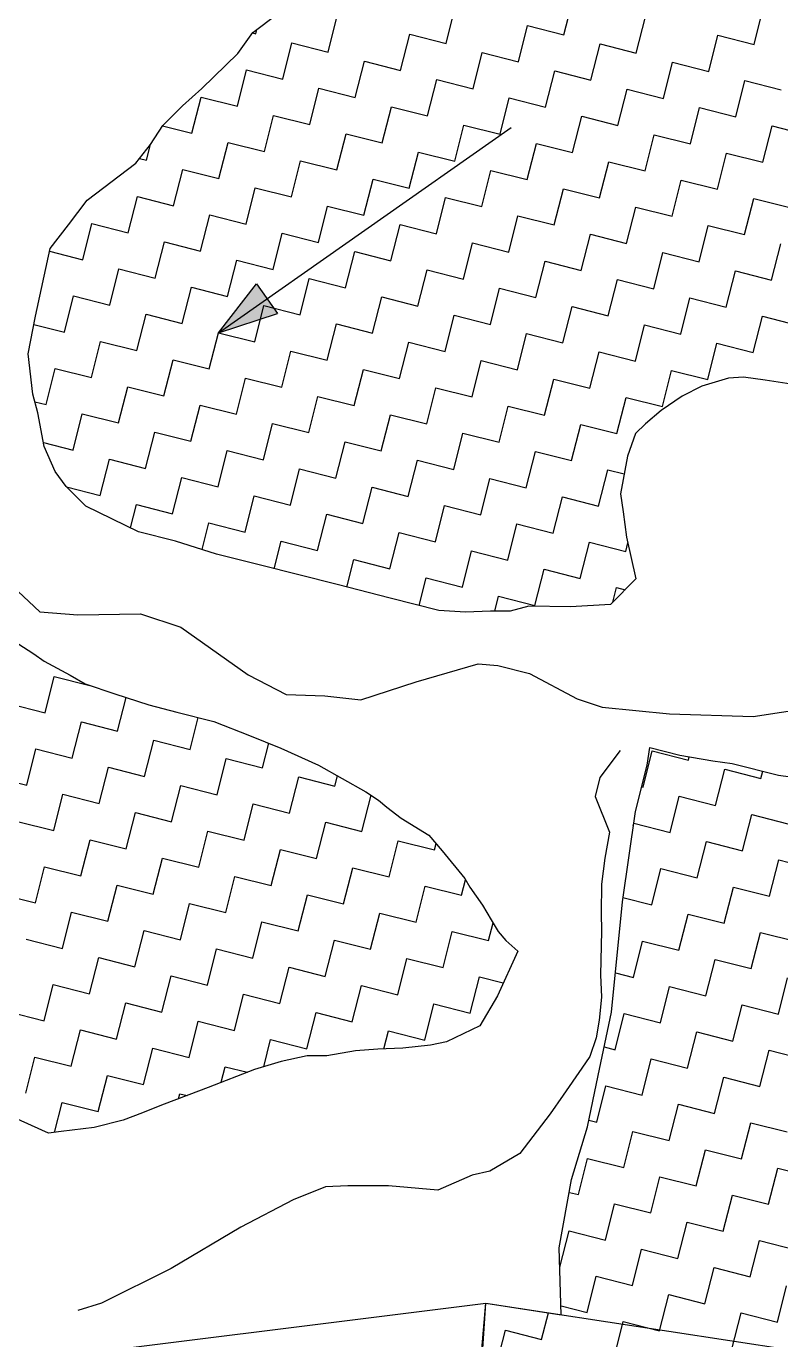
# Model space of a CAD drawing. Header units: metres. Extents: x 281097 to 285452, y 2029380 to 2031700.
# Drawn here: x 282608.5 to 282857.8, y 2030840.1 to 2031274.2 of the extents above; entities that cross this region are included whole.
import ezdxf

# ---------------------------------------------------------------- set-up
doc = ezdxf.new("R2010")
doc.units = ezdxf.units.M
doc.header["$MEASUREMENT"] = 0
for name, color, linetype in [('LINE_WATER', 4, 'Continuous'), ('POLY_HATCH', 12, 'Continuous'), ('POLY_PARCEL', 6, 'Continuous')]:
    doc.layers.add(name, color=color, linetype=linetype)

msp = doc.modelspace()

# ---------------------------------------------------------------- hatches: boundary and pattern name
h = msp.add_hatch(color=256)
h.paths.add_polyline_path([(282688.05, 2031184.2), (282684.6, 2031189.11), (282671.99, 2031172.94)])
h.paths.add_polyline_path([(282671.99, 2031172.94), (282691.49, 2031179.29), (282688.05, 2031184.2)])

# ---------------------------------------------------------------- linework, layer by layer
for points in [[(282671.99, 2031172.94), (282768.72, 2031240.78)], [(282671.99, 2031172.94), (282684.6, 2031189.11)], [(282684.6, 2031189.11), (282691.49, 2031179.29)], [(282671.99, 2031172.94), (282691.49, 2031179.29)]]:
    msp.add_lwpolyline(points)
at = {"layer": 'LINE_WATER'}
for p, q in [((282603.9, 2031089.11), (282612.92, 2031080.69)), ((282612.92, 2031080.69), (282625.5, 2031079.73)), ((282625.5, 2031079.73), (282646.21, 2031080.06)), ((282646.21, 2031080.06), (282659.57, 2031075.56)), ((282659.57, 2031075.56), (282681.81, 2031059.9)), ((282681.81, 2031059.9), (282694.4, 2031053.35)), ((282737.28, 2031057.53), (282757.75, 2031063.49)), ((282757.75, 2031063.49), (282764.3, 2031062.95)), ((282764.3, 2031062.95), (282774.78, 2031060.29)), ((282774.78, 2031060.29), (282790.49, 2031051.86)), ((282719.04, 2031051.56), (282737.28, 2031057.53)), ((282694.4, 2031053.35), (282707.11, 2031052.91)), ((282707.11, 2031052.91), (282719.04, 2031051.56)), ((282790.49, 2031051.86), (282798.74, 2031049.21)), ((282798.74, 2031049.21), (282821.02, 2031046.91)), ((282821.02, 2031046.91), (282848.67, 2031046.03)), ((282848.67, 2031046.03), (282867.82, 2031048.98)), ((282804.72, 2031034.8), (282798, 2031025.91)), ((282798, 2031025.91), (282796.41, 2031019.62)), ((282796.41, 2031019.62), (282801.23, 2031007.82)), ((282801.23, 2031007.82), (282799.63, 2030999.3)), ((282799.63, 2030999.3), (282798.55, 2030990.66)), ((282798.55, 2030990.66), (282798.39, 2030981.22)), ((282798.39, 2030981.22), (282798.51, 2030975.07)), ((282798.51, 2030975.07), (282798.2, 2030960.65)), ((282798.2, 2030960.65), (282798.57, 2030953.31)), ((282798.57, 2030953.31), (282797.76, 2030945.72)), ((282797.76, 2030945.72), (282796.83, 2030939.82)), ((282796.83, 2030939.82), (282794.71, 2030933.67)), ((282794.71, 2030933.67), (282792.08, 2030929.88)), ((282792.08, 2030929.88), (282785.89, 2030920.86)), ((282785.89, 2030920.86), (282781.55, 2030914.71)), ((282781.55, 2030914.71), (282771.54, 2030901.64)), ((282771.54, 2030901.64), (282761.69, 2030895.78)), ((282755.79, 2030894.49), (282744.5, 2030889.54)), ((282761.69, 2030895.78), (282755.79, 2030894.49)), ((282707.4, 2030890.58), (282696.66, 2030886.31)), ((282714.75, 2030890.95), (282707.4, 2030890.58)), ((282728.12, 2030890.91), (282714.75, 2030890.95)), ((282744.5, 2030889.54), (282728.12, 2030890.91)), ((282696.66, 2030886.31), (282679.33, 2030877.32)), ((282679.33, 2030877.32), (282656.35, 2030863.64)), ((282656.35, 2030863.64), (282633.37, 2030852.18)), ((282633.37, 2030852.18), (282625.5, 2030849.72))]:
    msp.add_line(p, q, dxfattribs=at)
at = {"layer": 'POLY_HATCH', "linetype": 'Continuous'}
for p, q in [((282786.11, 2031271.42), (282789.14, 2031283.39)), ((282708.22, 2031265.68), (282711.25, 2031277.65)), ((282747.17, 2031268.55), (282750.2, 2031280.52)), ((282810.05, 2031265.36), (282813.09, 2031277.33)), ((282849, 2031268.23), (282852.03, 2031280.2)), ((282683.25, 2031272), (282684.28, 2031271.74)), ((282684.28, 2031271.74), (282684.62, 2031273.1)), ((282771.11, 2031262.49), (282774.14, 2031274.46)), ((282774.14, 2031274.46), (282786.11, 2031271.42)), ((282693.22, 2031256.74), (282696.25, 2031268.71)), ((282696.25, 2031268.71), (282708.22, 2031265.68)), ((282732.16, 2031259.61), (282735.2, 2031271.58)), ((282735.2, 2031271.58), (282747.17, 2031268.55)), ((282795.05, 2031256.42), (282798.08, 2031268.39)), ((282798.08, 2031268.39), (282810.05, 2031265.36)), ((282834, 2031259.29), (282837.03, 2031271.27)), ((282837.03, 2031271.27), (282849, 2031268.23)), ((282756.11, 2031253.55), (282759.14, 2031265.52)), ((282759.14, 2031265.52), (282771.11, 2031262.49)), ((282678.22, 2031247.8), (282681.25, 2031259.77)), ((282681.25, 2031259.77), (282693.22, 2031256.74)), ((282717.16, 2031250.67), (282720.19, 2031262.64)), ((282720.19, 2031262.64), (282732.16, 2031259.61)), ((282780.05, 2031247.48), (282783.08, 2031259.45)), ((282783.08, 2031259.45), (282795.05, 2031256.42)), ((282818.99, 2031250.36), (282822.02, 2031262.33)), ((282822.02, 2031262.33), (282834, 2031259.29)), ((282741.1, 2031244.61), (282744.13, 2031256.58)), ((282744.13, 2031256.58), (282756.11, 2031253.55)), ((282842.93, 2031244.29), (282845.97, 2031256.26)), ((282845.97, 2031256.26), (282857.94, 2031253.23)), ((282663.21, 2031238.86), (282666.24, 2031250.83)), ((282666.24, 2031250.83), (282678.22, 2031247.8)), ((282702.16, 2031241.73), (282705.19, 2031253.71)), ((282705.19, 2031253.71), (282717.16, 2031250.67)), ((282765.04, 2031238.54), (282768.08, 2031250.51)), ((282768.08, 2031250.51), (282780.05, 2031247.48)), ((282803.99, 2031241.42), (282807.02, 2031253.39)), ((282807.02, 2031253.39), (282818.99, 2031250.36)), ((282726.1, 2031235.67), (282729.13, 2031247.64)), ((282729.13, 2031247.64), (282741.1, 2031244.61)), ((282827.93, 2031235.35), (282830.96, 2031247.32)), ((282830.96, 2031247.32), (282842.93, 2031244.29)), ((282687.15, 2031232.8), (282690.19, 2031244.77)), ((282690.19, 2031244.77), (282702.16, 2031241.73)), ((282788.99, 2031232.48), (282792.02, 2031244.45)), ((282792.02, 2031244.45), (282803.99, 2031241.42)), ((282653.51, 2031241.32), (282663.21, 2031238.86)), ((282711.1, 2031226.73), (282714.13, 2031238.7)), ((282714.13, 2031238.7), (282726.1, 2031235.67)), ((282750.04, 2031229.61), (282753.07, 2031241.58)), ((282753.07, 2031241.58), (282765.04, 2031238.54)), ((282812.93, 2031226.41), (282815.96, 2031238.38)), ((282815.96, 2031238.38), (282827.93, 2031235.35)), ((282851.87, 2031229.29), (282854.9, 2031241.26)), ((282854.9, 2031241.26), (282866.88, 2031238.23)), ((282648.21, 2031229.92), (282649.52, 2031235.1)), ((282672.15, 2031223.86), (282675.18, 2031235.83)), ((282675.18, 2031235.83), (282687.15, 2031232.8)), ((282773.98, 2031223.54), (282777.02, 2031235.51)), ((282777.02, 2031235.51), (282788.99, 2031232.48)), ((282645.91, 2031230.51), (282648.21, 2031229.92)), ((282696.09, 2031217.79), (282699.13, 2031229.76)), ((282699.13, 2031229.76), (282711.1, 2031226.73)), ((282735.04, 2031220.67), (282738.07, 2031232.64)), ((282738.07, 2031232.64), (282750.04, 2031229.61)), ((282797.92, 2031217.48), (282800.96, 2031229.45)), ((282800.96, 2031229.45), (282812.93, 2031226.41)), ((282836.87, 2031220.35), (282839.9, 2031232.32)), ((282839.9, 2031232.32), (282851.87, 2031229.29)), ((282657.15, 2031214.92), (282660.18, 2031226.89)), ((282660.18, 2031226.89), (282672.15, 2031223.86)), ((282758.98, 2031214.6), (282762.01, 2031226.57)), ((282762.01, 2031226.57), (282773.98, 2031223.54)), ((282681.09, 2031208.85), (282684.12, 2031220.83)), ((282684.12, 2031220.83), (282696.09, 2031217.79)), ((282720.03, 2031211.73), (282723.07, 2031223.7)), ((282723.07, 2031223.7), (282735.04, 2031220.67)), ((282782.92, 2031208.54), (282785.95, 2031220.51)), ((282785.95, 2031220.51), (282797.92, 2031217.48)), ((282821.87, 2031211.41), (282824.9, 2031223.38)), ((282824.9, 2031223.38), (282836.87, 2031220.35)), ((282642.14, 2031205.98), (282645.18, 2031217.95)), ((282645.18, 2031217.95), (282657.15, 2031214.92)), ((282743.98, 2031205.66), (282747.01, 2031217.63)), ((282747.01, 2031217.63), (282758.98, 2031214.6)), ((282845.81, 2031205.35), (282848.84, 2031217.32)), ((282848.84, 2031217.32), (282860.81, 2031214.28)), ((282666.09, 2031199.92), (282669.12, 2031211.89)), ((282669.12, 2031211.89), (282681.09, 2031208.85)), ((282705.03, 2031202.79), (282708.06, 2031214.76)), ((282708.06, 2031214.76), (282720.03, 2031211.73)), ((282767.92, 2031199.6), (282770.95, 2031211.57)), ((282770.95, 2031211.57), (282782.92, 2031208.54)), ((282806.86, 2031202.47), (282809.9, 2031214.44)), ((282809.9, 2031214.44), (282821.87, 2031211.41)), ((282627.14, 2031197.04), (282630.17, 2031209.01)), ((282630.17, 2031209.01), (282642.14, 2031205.98)), ((282728.97, 2031196.72), (282732.01, 2031208.7)), ((282732.01, 2031208.7), (282743.98, 2031205.66)), ((282830.8, 2031196.41), (282833.84, 2031208.38)), ((282833.84, 2031208.38), (282845.81, 2031205.35)), ((282651.08, 2031190.98), (282654.12, 2031202.95)), ((282654.12, 2031202.95), (282666.09, 2031199.92)), ((282690.03, 2031193.85), (282693.06, 2031205.82)), ((282693.06, 2031205.82), (282705.03, 2031202.79)), ((282752.91, 2031190.66), (282755.95, 2031202.63)), ((282755.95, 2031202.63), (282767.92, 2031199.6)), ((282791.86, 2031193.53), (282794.89, 2031205.5)), ((282794.89, 2031205.5), (282806.86, 2031202.47)), ((282616.12, 2031199.83), (282627.14, 2031197.04)), ((282713.97, 2031187.79), (282717, 2031199.76)), ((282717, 2031199.76), (282728.97, 2031196.72)), ((282815.8, 2031187.47), (282818.83, 2031199.44)), ((282818.83, 2031199.44), (282830.8, 2031196.41)), ((282854.75, 2031190.34), (282857.78, 2031202.31)), ((282636.08, 2031182.04), (282639.11, 2031194.01)), ((282639.11, 2031194.01), (282651.08, 2031190.98)), ((282675.02, 2031184.91), (282678.06, 2031196.88)), ((282678.06, 2031196.88), (282690.03, 2031193.85)), ((282776.86, 2031184.6), (282779.89, 2031196.57)), ((282779.89, 2031196.57), (282791.86, 2031193.53)), ((282698.97, 2031178.85), (282702, 2031190.82)), ((282702, 2031190.82), (282713.97, 2031187.79)), ((282737.91, 2031181.72), (282740.94, 2031193.69)), ((282740.94, 2031193.69), (282752.91, 2031190.66)), ((282800.8, 2031178.53), (282803.83, 2031190.5)), ((282803.83, 2031190.5), (282815.8, 2031187.47)), ((282839.74, 2031181.4), (282842.78, 2031193.38)), ((282842.78, 2031193.38), (282854.75, 2031190.34)), ((282660.02, 2031175.97), (282663.05, 2031187.94)), ((282663.05, 2031187.94), (282675.02, 2031184.91)), ((282761.85, 2031175.66), (282764.89, 2031187.63)), ((282764.89, 2031187.63), (282776.86, 2031184.6)), ((282621.08, 2031173.1), (282624.11, 2031185.07)), ((282624.11, 2031185.07), (282636.08, 2031182.04)), ((282683.96, 2031169.91), (282687, 2031181.88)), ((282687, 2031181.88), (282698.97, 2031178.85)), ((282722.91, 2031172.78), (282725.94, 2031184.75)), ((282725.94, 2031184.75), (282737.91, 2031181.72)), ((282785.79, 2031169.59), (282788.83, 2031181.56)), ((282788.83, 2031181.56), (282800.8, 2031178.53)), ((282824.74, 2031172.47), (282827.77, 2031184.44)), ((282827.77, 2031184.44), (282839.74, 2031181.4)), ((282645.02, 2031167.04), (282648.05, 2031179.01)), ((282648.05, 2031179.01), (282660.02, 2031175.97)), ((282746.85, 2031166.72), (282749.88, 2031178.69)), ((282749.88, 2031178.69), (282761.85, 2031175.66)), ((282848.68, 2031166.4), (282851.71, 2031178.37)), ((282851.71, 2031178.37), (282863.68, 2031175.34)), ((282610.95, 2031175.66), (282621.08, 2031173.1)), ((282668.96, 2031160.97), (282671.99, 2031172.94)), ((282671.99, 2031172.94), (282683.96, 2031169.91)), ((282707.9, 2031163.84), (282710.94, 2031175.82)), ((282710.94, 2031175.82), (282722.91, 2031172.78)), ((282770.79, 2031160.65), (282773.82, 2031172.62)), ((282773.82, 2031172.62), (282785.79, 2031169.59)), ((282809.74, 2031163.53), (282812.77, 2031175.5)), ((282812.77, 2031175.5), (282824.74, 2031172.47)), ((282630.02, 2031158.1), (282633.05, 2031170.07)), ((282633.05, 2031170.07), (282645.02, 2031167.04)), ((282731.85, 2031157.78), (282734.88, 2031169.75)), ((282734.88, 2031169.75), (282746.85, 2031166.72)), ((282833.68, 2031157.46), (282836.71, 2031169.43)), ((282836.71, 2031169.43), (282848.68, 2031166.4)), ((282653.96, 2031152.03), (282656.99, 2031164)), ((282656.99, 2031164), (282668.96, 2031160.97)), ((282692.9, 2031154.91), (282695.93, 2031166.88)), ((282695.93, 2031166.88), (282707.9, 2031163.84)), ((282755.79, 2031151.72), (282758.82, 2031163.69)), ((282758.82, 2031163.69), (282770.79, 2031160.65)), ((282794.73, 2031154.59), (282797.77, 2031166.56)), ((282797.77, 2031166.56), (282809.74, 2031163.53)), ((282615.01, 2031149.16), (282618.04, 2031161.13)), ((282618.04, 2031161.13), (282630.02, 2031158.1)), ((282716.84, 2031148.84), (282719.88, 2031160.81)), ((282719.88, 2031160.81), (282731.85, 2031157.78)), ((282818.68, 2031148.52), (282821.71, 2031160.49)), ((282821.71, 2031160.49), (282833.68, 2031157.46)), ((282638.95, 2031143.09), (282641.99, 2031155.06)), ((282641.99, 2031155.06), (282653.96, 2031152.03)), ((282677.9, 2031145.97), (282680.93, 2031157.94)), ((282680.93, 2031157.94), (282692.9, 2031154.91)), ((282779.73, 2031145.65), (282782.76, 2031157.62)), ((282782.76, 2031157.62), (282794.73, 2031154.59)), ((282701.84, 2031139.9), (282704.87, 2031151.87)), ((282704.87, 2031151.87), (282716.84, 2031148.84)), ((282740.79, 2031142.78), (282743.82, 2031154.75)), ((282743.82, 2031154.75), (282755.79, 2031151.72)), ((282803.67, 2031139.59), (282806.7, 2031151.56)), ((282806.7, 2031151.56), (282818.68, 2031148.52)), ((282611.32, 2031150.09), (282615.01, 2031149.16)), ((282623.95, 2031134.16), (282626.98, 2031146.13)), ((282626.98, 2031146.13), (282638.95, 2031143.09)), ((282662.9, 2031137.03), (282665.93, 2031149)), ((282665.93, 2031149), (282677.9, 2031145.97)), ((282764.73, 2031136.71), (282767.76, 2031148.68)), ((282767.76, 2031148.68), (282779.73, 2031145.65)), ((282686.84, 2031130.96), (282689.87, 2031142.94)), ((282689.87, 2031142.94), (282701.84, 2031139.9)), ((282725.78, 2031133.84), (282728.81, 2031145.81)), ((282728.81, 2031145.81), (282740.79, 2031142.78)), ((282788.67, 2031130.65), (282791.7, 2031142.62)), ((282791.7, 2031142.62), (282803.67, 2031139.59)), ((282647.89, 2031128.09), (282650.92, 2031140.06)), ((282650.92, 2031140.06), (282662.9, 2031137.03)), ((282749.72, 2031127.77), (282752.76, 2031139.74)), ((282752.76, 2031139.74), (282764.73, 2031136.71)), ((282614.16, 2031136.63), (282623.95, 2031134.16)), ((282671.83, 2031122.03), (282674.87, 2031134)), ((282674.87, 2031134), (282686.84, 2031130.96)), ((282710.78, 2031124.9), (282713.81, 2031136.87)), ((282713.81, 2031136.87), (282725.78, 2031133.84)), ((282773.67, 2031121.71), (282776.7, 2031133.68)), ((282776.7, 2031133.68), (282788.67, 2031130.65)), ((282632.89, 2031119.15), (282635.92, 2031131.12)), ((282635.92, 2031131.12), (282647.89, 2031128.09)), ((282734.72, 2031118.83), (282737.75, 2031130.81)), ((282737.75, 2031130.81), (282749.72, 2031127.77)), ((282656.83, 2031113.09), (282659.86, 2031125.06)), ((282659.86, 2031125.06), (282671.83, 2031122.03)), ((282695.78, 2031115.96), (282698.81, 2031127.93)), ((282698.81, 2031127.93), (282710.78, 2031124.9)), ((282758.66, 2031112.77), (282761.69, 2031124.74)), ((282761.69, 2031124.74), (282773.67, 2031121.71)), ((282797.61, 2031115.64), (282800.64, 2031127.61)), ((282800.64, 2031127.61), (282806.03, 2031126.25)), ((282621.79, 2031121.96), (282632.89, 2031119.15)), ((282719.72, 2031109.9), (282722.75, 2031121.87)), ((282722.75, 2031121.87), (282734.72, 2031118.83)), ((282642.9, 2031108.39), (282644.86, 2031116.12)), ((282644.86, 2031116.12), (282656.83, 2031113.09)), ((282680.77, 2031107.02), (282683.8, 2031118.99)), ((282683.8, 2031118.99), (282695.78, 2031115.96)), ((282743.66, 2031103.83), (282746.69, 2031115.8)), ((282746.69, 2031115.8), (282758.66, 2031112.77)), ((282782.6, 2031106.71), (282785.64, 2031118.68)), ((282785.64, 2031118.68), (282797.61, 2031115.64)), ((282704.71, 2031100.96), (282707.75, 2031112.93)), ((282707.75, 2031112.93), (282719.72, 2031109.9)), ((282666.57, 2031101.25), (282668.8, 2031110.06)), ((282668.8, 2031110.06), (282680.77, 2031107.02)), ((282767.6, 2031097.77), (282770.63, 2031109.74)), ((282770.63, 2031109.74), (282782.6, 2031106.71)), ((282690.44, 2031094.92), (282692.74, 2031103.99)), ((282692.74, 2031103.99), (282704.71, 2031100.96)), ((282728.66, 2031094.89), (282731.69, 2031106.86)), ((282731.69, 2031106.86), (282743.66, 2031103.83)), ((282791.54, 2031091.7), (282794.57, 2031103.67)), ((282794.57, 2031103.67), (282806.55, 2031100.64)), ((282806.55, 2031100.64), (282807.27, 2031103.5)), ((282752.6, 2031088.83), (282755.63, 2031100.8)), ((282755.63, 2031100.8), (282767.6, 2031097.77)), ((282714.39, 2031088.85), (282716.68, 2031097.93)), ((282716.68, 2031097.93), (282728.66, 2031094.89)), ((282776.54, 2031082.76), (282779.57, 2031094.73)), ((282779.57, 2031094.73), (282791.54, 2031091.7)), ((282738.33, 2031082.79), (282740.63, 2031091.86)), ((282740.63, 2031091.86), (282752.6, 2031088.83)), ((282763.32, 2031080.89), (282764.57, 2031085.8)), ((282764.57, 2031085.8), (282776.54, 2031082.76)), ((282802.29, 2031083.84), (282803.51, 2031088.67)), ((282803.51, 2031088.67), (282806.34, 2031087.95)), ((282614.69, 2031047.33), (282617.73, 2031059.3)), ((282617.73, 2031059.3), (282629.42, 2031056.34)), ((282638.64, 2031041.26), (282641.44, 2031052.33)), ((282602.72, 2031050.36), (282614.69, 2031047.33)), ((282623.63, 2031032.32), (282626.67, 2031044.29)), ((282626.67, 2031044.29), (282638.64, 2031041.26)), ((282662.58, 2031035.2), (282665.25, 2031045.75)), ((282647.57, 2031026.26), (282650.61, 2031038.23)), ((282650.61, 2031038.23), (282662.58, 2031035.2)), ((282608.63, 2031023.39), (282611.66, 2031035.36)), ((282611.66, 2031035.36), (282623.63, 2031032.32)), ((282686.52, 2031029.13), (282688.57, 2031037.23)), ((282812.29, 2031022.75), (282815.33, 2031034.72)), ((282815.33, 2031034.72), (282827.3, 2031031.69)), ((282632.57, 2031017.32), (282635.6, 2031029.29)), ((282635.6, 2031029.29), (282647.57, 2031026.26)), ((282671.52, 2031020.19), (282674.55, 2031032.17)), ((282674.55, 2031032.17), (282686.52, 2031029.13)), ((282827.3, 2031031.69), (282827.57, 2031032.76)), ((282596.66, 2031026.42), (282608.63, 2031023.39)), ((282695.46, 2031014.13), (282698.49, 2031026.1)), ((282698.49, 2031026.1), (282710.46, 2031023.07)), ((282710.46, 2031023.07), (282711.31, 2031026.43)), ((282836.23, 2031016.69), (282839.27, 2031028.66)), ((282839.27, 2031028.66), (282851.24, 2031025.62)), ((282851.24, 2031025.62), (282851.84, 2031028.01)), ((282617.57, 2031008.38), (282620.6, 2031020.35)), ((282620.6, 2031020.35), (282632.57, 2031017.32)), ((282656.51, 2031011.26), (282659.55, 2031023.23)), ((282659.55, 2031023.23), (282671.52, 2031020.19)), ((282811.81, 2031022.87), (282812.29, 2031022.75)), ((282680.45, 2031005.19), (282683.49, 2031017.16)), ((282683.49, 2031017.16), (282695.46, 2031014.13)), ((282719.4, 2031008.06), (282722.43, 2031020.02)), ((282821.23, 2031007.75), (282824.26, 2031019.72)), ((282824.26, 2031019.72), (282836.23, 2031016.69)), ((282641.51, 2031002.32), (282644.54, 2031014.29)), ((282644.54, 2031014.29), (282656.51, 2031011.26)), ((282845.17, 2031001.68), (282848.21, 2031013.65)), ((282848.21, 2031013.65), (282860.18, 2031010.62)), ((282605.6, 2031011.41), (282617.57, 2031008.38)), ((282665.45, 2030996.25), (282668.48, 2031008.22)), ((282668.48, 2031008.22), (282680.45, 2031005.19)), ((282704.4, 2030999.13), (282707.43, 2031011.1)), ((282707.43, 2031011.1), (282719.4, 2031008.06)), ((282809.06, 2031009.99), (282809.26, 2031010.78)), ((282809.26, 2031010.78), (282821.23, 2031007.75)), ((282626.51, 2030993.38), (282629.54, 2031005.35)), ((282629.54, 2031005.35), (282641.51, 2031002.32)), ((282728.34, 2030993.06), (282731.37, 2031005.03)), ((282731.37, 2031005.03), (282743.34, 2031002)), ((282743.34, 2031002), (282743.88, 2031004.12)), ((282830.17, 2030992.74), (282833.2, 2031004.72)), ((282833.2, 2031004.72), (282845.17, 2031001.68)), ((282650.45, 2030987.31), (282653.48, 2030999.28)), ((282653.48, 2030999.28), (282665.45, 2030996.25)), ((282689.39, 2030990.19), (282692.43, 2031002.16)), ((282692.43, 2031002.16), (282704.4, 2030999.13)), ((282854.11, 2030986.68), (282857.14, 2030998.65)), ((282857.14, 2030998.65), (282869.11, 2030995.62)), ((282611.5, 2030984.44), (282614.54, 2030996.41)), ((282614.54, 2030996.41), (282626.51, 2030993.38)), ((282713.34, 2030984.12), (282716.37, 2030996.09)), ((282716.37, 2030996.09), (282728.34, 2030993.06)), ((282815.17, 2030983.81), (282818.2, 2030995.78)), ((282818.2, 2030995.78), (282830.17, 2030992.74)), ((282635.45, 2030978.38), (282638.48, 2030990.35)), ((282638.48, 2030990.35), (282650.45, 2030987.31)), ((282674.39, 2030981.25), (282677.42, 2030993.22)), ((282677.42, 2030993.22), (282689.39, 2030990.19)), ((282737.28, 2030978.06), (282740.31, 2030990.03)), ((282740.31, 2030990.03), (282752.28, 2030987)), ((282752.28, 2030987), (282753.58, 2030992.13)), ((282599.53, 2030987.47), (282611.5, 2030984.44)), ((282698.33, 2030975.18), (282701.36, 2030987.16)), ((282701.36, 2030987.16), (282713.34, 2030984.12)), ((282805.63, 2030986.22), (282815.17, 2030983.81)), ((282839.11, 2030977.74), (282842.14, 2030989.71)), ((282842.14, 2030989.71), (282854.11, 2030986.68)), ((282620.44, 2030969.44), (282623.47, 2030981.41)), ((282623.47, 2030981.41), (282635.45, 2030978.38)), ((282659.39, 2030972.31), (282662.42, 2030984.28)), ((282662.42, 2030984.28), (282674.39, 2030981.25)), ((282683.33, 2030966.25), (282686.36, 2030978.22)), ((282686.36, 2030978.22), (282698.33, 2030975.18)), ((282722.27, 2030969.12), (282725.31, 2030981.09)), ((282725.31, 2030981.09), (282737.28, 2030978.06)), ((282761.22, 2030971.99), (282762.72, 2030977.9)), ((282824.11, 2030968.8), (282827.14, 2030980.77)), ((282827.14, 2030980.77), (282839.11, 2030977.74)), ((282608.47, 2030972.47), (282620.44, 2030969.44)), ((282644.38, 2030963.37), (282647.42, 2030975.34)), ((282647.42, 2030975.34), (282659.39, 2030972.31)), ((282746.22, 2030963.06), (282749.25, 2030975.03)), ((282749.25, 2030975.03), (282761.22, 2030971.99)), ((282848.05, 2030962.74), (282851.08, 2030974.71)), ((282851.08, 2030974.71), (282863.05, 2030971.68)), ((282668.33, 2030957.31), (282671.36, 2030969.28)), ((282671.36, 2030969.28), (282683.33, 2030966.25)), ((282707.27, 2030960.18), (282710.3, 2030972.15)), ((282710.3, 2030972.15), (282722.27, 2030969.12)), ((282809.1, 2030959.86), (282812.13, 2030971.83)), ((282812.13, 2030971.83), (282824.11, 2030968.8)), ((282629.38, 2030954.43), (282632.41, 2030966.4)), ((282632.41, 2030966.4), (282644.38, 2030963.37)), ((282731.21, 2030954.12), (282734.24, 2030966.09)), ((282734.24, 2030966.09), (282746.22, 2030963.06)), ((282833.04, 2030953.8), (282836.08, 2030965.77)), ((282836.08, 2030965.77), (282848.05, 2030962.74)), ((282653.32, 2030948.37), (282656.35, 2030960.34)), ((282656.35, 2030960.34), (282668.33, 2030957.31)), ((282692.27, 2030951.24), (282695.3, 2030963.21)), ((282695.3, 2030963.21), (282707.27, 2030960.18)), ((282755.15, 2030948.05), (282758.19, 2030960.02)), ((282758.19, 2030960.02), (282766.11, 2030958.02)), ((282803.15, 2030961.37), (282809.1, 2030959.86)), ((282856.99, 2030947.73), (282860.02, 2030959.71)), ((282614.38, 2030945.5), (282617.41, 2030957.47)), ((282617.41, 2030957.47), (282629.38, 2030954.43)), ((282716.21, 2030945.18), (282719.24, 2030957.15)), ((282719.24, 2030957.15), (282731.21, 2030954.12)), ((282818.04, 2030944.86), (282821.07, 2030956.83)), ((282821.07, 2030956.83), (282833.04, 2030953.8)), ((282638.32, 2030939.43), (282641.35, 2030951.4)), ((282641.35, 2030951.4), (282653.32, 2030948.37)), ((282677.26, 2030942.3), (282680.3, 2030954.28)), ((282680.3, 2030954.28), (282692.27, 2030951.24)), ((282740.15, 2030939.11), (282743.18, 2030951.08)), ((282743.18, 2030951.08), (282755.15, 2030948.05)), ((282841.98, 2030938.8), (282845.01, 2030950.77)), ((282845.01, 2030950.77), (282856.99, 2030947.73)), ((282602.41, 2030948.53), (282614.38, 2030945.5)), ((282701.21, 2030936.24), (282704.24, 2030948.21)), ((282704.24, 2030948.21), (282716.21, 2030945.18)), ((282803.04, 2030935.92), (282806.07, 2030947.89)), ((282806.07, 2030947.89), (282818.04, 2030944.86)), ((282623.32, 2030930.49), (282626.35, 2030942.46)), ((282626.35, 2030942.46), (282638.32, 2030939.43)), ((282662.26, 2030933.37), (282665.29, 2030945.34)), ((282665.29, 2030945.34), (282677.26, 2030942.3)), ((282726.67, 2030936.2), (282728.18, 2030942.15)), ((282728.18, 2030942.15), (282740.15, 2030939.11)), ((282686.96, 2030930.29), (282689.23, 2030939.27)), ((282689.23, 2030939.27), (282701.21, 2030936.24)), ((282826.98, 2030929.86), (282830.01, 2030941.83)), ((282830.01, 2030941.83), (282841.98, 2030938.8)), ((282608.31, 2030921.55), (282611.34, 2030933.52)), ((282611.34, 2030933.52), (282623.32, 2030930.49)), ((282647.26, 2030924.43), (282650.29, 2030936.4)), ((282650.29, 2030936.4), (282662.26, 2030933.37)), ((282799.42, 2030936.84), (282803.04, 2030935.92)), ((282850.92, 2030923.79), (282853.95, 2030935.76)), ((282853.95, 2030935.76), (282865.92, 2030932.73)), ((282672.92, 2030925.16), (282674.23, 2030930.33)), ((282674.23, 2030930.33), (282681.57, 2030928.48)), ((282811.98, 2030920.92), (282815.01, 2030932.89)), ((282815.01, 2030932.89), (282826.98, 2030929.86)), ((282632.25, 2030915.49), (282635.29, 2030927.46)), ((282635.29, 2030927.46), (282647.26, 2030924.43)), ((282835.92, 2030914.85), (282838.95, 2030926.83)), ((282838.95, 2030926.83), (282850.92, 2030923.79)), ((282658.8, 2030919.72), (282659.23, 2030921.4)), ((282659.23, 2030921.4), (282661.63, 2030920.79)), ((282796.97, 2030911.98), (282800, 2030923.95)), ((282800, 2030923.95), (282811.98, 2030920.92)), ((282617.77, 2030908.59), (282620.28, 2030918.52)), ((282620.28, 2030918.52), (282632.25, 2030915.49)), ((282820.91, 2030905.92), (282823.95, 2030917.89)), ((282823.95, 2030917.89), (282835.92, 2030914.85)), ((282794.37, 2030912.64), (282796.97, 2030911.98)), ((282844.86, 2030899.85), (282847.89, 2030911.82)), ((282847.89, 2030911.82), (282859.86, 2030908.79)), ((282805.91, 2030896.98), (282808.94, 2030908.95)), ((282808.94, 2030908.95), (282820.91, 2030905.92)), ((282790.91, 2030888.04), (282793.94, 2030900.01)), ((282793.94, 2030900.01), (282805.91, 2030896.98)), ((282829.85, 2030890.91), (282832.89, 2030902.88)), ((282832.89, 2030902.88), (282844.86, 2030899.85)), ((282853.79, 2030884.85), (282856.83, 2030896.82)), ((282856.83, 2030896.82), (282868.8, 2030893.79)), ((282814.85, 2030881.97), (282817.88, 2030893.95)), ((282817.88, 2030893.95), (282829.85, 2030890.91)), ((282787.93, 2030888.79), (282790.91, 2030888.04)), ((282838.79, 2030875.91), (282841.82, 2030887.88)), ((282841.82, 2030887.88), (282853.79, 2030884.85)), ((282799.85, 2030873.04), (282802.88, 2030885.01)), ((282802.88, 2030885.01), (282814.85, 2030881.97)), ((282823.79, 2030866.97), (282826.82, 2030878.94)), ((282826.82, 2030878.94), (282838.79, 2030875.91)), ((282784.84, 2030864.1), (282787.88, 2030876.07)), ((282787.88, 2030876.07), (282799.85, 2030873.04)), ((282847.73, 2030860.91), (282850.76, 2030872.88)), ((282850.76, 2030872.88), (282862.73, 2030869.84)), ((282808.78, 2030858.03), (282811.82, 2030870)), ((282811.82, 2030870), (282823.79, 2030866.97)), ((282784.8, 2030864.11), (282784.84, 2030864.1)), ((282832.73, 2030851.97), (282835.76, 2030863.94)), ((282835.76, 2030863.94), (282847.73, 2030860.91)), ((282793.78, 2030849.09), (282796.81, 2030861.06)), ((282796.81, 2030861.06), (282808.78, 2030858.03)), ((282856.67, 2030845.9), (282859.7, 2030857.87)), ((282785.19, 2030851.27), (282793.78, 2030849.09)), ((282817.72, 2030843.03), (282820.76, 2030855)), ((282820.76, 2030855), (282832.73, 2030851.97)), ((282778.78, 2030840.16), (282781.02, 2030848.99)), ((282841.66, 2030836.96), (282844.7, 2030848.94)), ((282844.7, 2030848.94), (282856.67, 2030845.9)), ((282763.78, 2030831.22), (282766.81, 2030843.19)), ((282766.81, 2030843.19), (282778.78, 2030840.16)), ((282802.72, 2030834.09), (282805.75, 2030846.06)), ((282805.75, 2030846.06), (282817.72, 2030843.03))]:
    msp.add_line(p, q, dxfattribs=at)
at = {"layer": 'POLY_HATCH'}
for p, q in [((282683.34, 2031272.12), (282691.4, 2031278.22)), ((282678.34, 2031265.25), (282683.34, 2031272.12)), ((282666.43, 2031253.61), (282678.34, 2031265.25)), ((282660.09, 2031247.89), (282666.43, 2031253.61)), ((282653.56, 2031241.4), (282660.09, 2031247.89)), ((282649.52, 2031235.1), (282653.56, 2031241.4)), ((282644.72, 2031228.99), (282649.52, 2031235.1)), ((282628.6, 2031216.79), (282644.72, 2031228.99)), ((282622.45, 2031208.58), (282628.6, 2031216.79)), ((282616.32, 2031200.8), (282622.45, 2031208.58)), ((282611.47, 2031178.42), (282616.32, 2031200.8)), ((282609.14, 2031165.98), (282611.47, 2031178.42)), ((282610.63, 2031152.58), (282609.14, 2031165.98)), ((282831.72, 2031155.21), (282825.2, 2031151.98)), ((282840.53, 2031157.86), (282831.72, 2031155.21)), ((282845.51, 2031158.23), (282840.53, 2031157.86)), ((282852.59, 2031157.25), (282845.51, 2031158.23)), ((282861.21, 2031155.88), (282852.59, 2031157.25)), ((282612.33, 2031146.45), (282610.63, 2031152.58)), ((282825.2, 2031151.98), (282818.29, 2031147.22)), ((282614.41, 2031135.34), (282612.33, 2031146.45)), ((282818.29, 2031147.22), (282813.1, 2031142.83)), ((282813.1, 2031142.83), (282809.84, 2031139.59)), ((282809.84, 2031139.59), (282807.14, 2031132.13)), ((282618.02, 2031127.1), (282614.41, 2031135.34)), ((282807.14, 2031132.13), (282804.8, 2031119.7)), ((282621.64, 2031122.11), (282618.02, 2031127.1)), ((282628.13, 2031115.59), (282621.64, 2031122.11)), ((282804.8, 2031119.7), (282805.74, 2031113.76)), ((282645.53, 2031107.11), (282628.13, 2031115.59)), ((282805.74, 2031113.76), (282806.87, 2031105.34)), ((282657.78, 2031104.01), (282645.53, 2031107.11)), ((282671.36, 2031099.75), (282657.78, 2031104.01)), ((282806.87, 2031105.34), (282809.89, 2031091.55)), ((282685.9, 2031096.07), (282671.36, 2031099.75)), ((282711.16, 2031089.67), (282685.9, 2031096.07)), ((282728.76, 2031085.21), (282711.16, 2031089.67)), ((282809.89, 2031091.55), (282801.52, 2031083.06)), ((282744.84, 2031081.14), (282728.76, 2031085.21)), ((282753.64, 2031080.54), (282744.84, 2031081.14)), ((282774.52, 2031082.57), (282768.39, 2031080.87)), ((282788.31, 2031082.34), (282774.52, 2031082.57)), ((282801.52, 2031083.06), (282788.31, 2031082.34)), ((282761.88, 2031080.89), (282753.64, 2031080.54)), ((282768.39, 2031080.87), (282761.88, 2031080.89)), ((282600.42, 2031073.58), (282610.93, 2031066.84)), ((282610.93, 2031066.84), (282614.37, 2031064.34)), ((282614.37, 2031064.34), (282622.97, 2031059.72)), ((282622.97, 2031059.72), (282627.94, 2031056.83)), ((282627.94, 2031056.83), (282637.7, 2031053.55)), ((282637.7, 2031053.55), (282648.98, 2031049.88)), ((282648.98, 2031049.88), (282658.17, 2031047.55)), ((282658.17, 2031047.55), (282670.41, 2031044.45)), ((282670.41, 2031044.45), (282682.27, 2031039.82)), ((282682.27, 2031039.82), (282692.6, 2031035.57)), ((282692.6, 2031035.57), (282705.03, 2031029.98)), ((282813.61, 2031030), (282814.51, 2031035.83)), ((282814.51, 2031035.83), (282824.46, 2031033.31)), ((282824.46, 2031033.31), (282835.37, 2031031.37)), ((282705.03, 2031029.98), (282712.87, 2031025.55)), ((282809.74, 2031014.7), (282813.61, 2031030)), ((282835.37, 2031031.37), (282841.68, 2031030.58)), ((282841.68, 2031030.58), (282856.99, 2031026.7)), ((282712.87, 2031025.55), (282720.7, 2031021.13)), ((282856.99, 2031026.7), (282879, 2031023.57)), ((282720.7, 2031021.13), (282724.91, 2031018.43)), ((282724.91, 2031018.43), (282727.58, 2031016.13)), ((282727.58, 2031016.13), (282732.36, 2031012.47)), ((282732.36, 2031012.47), (282741.53, 2031006.89)), ((282805.44, 2030984.85), (282809.74, 2031014.7)), ((282741.53, 2031006.89), (282745.92, 2031001.71)), ((282745.92, 2031001.71), (282753.36, 2030992.5)), ((282753.36, 2030992.5), (282755.08, 2030989.62)), ((282755.08, 2030989.62), (282759.27, 2030983.68)), ((282759.27, 2030983.68), (282762.13, 2030978.88)), ((282801.88, 2030948.31), (282805.44, 2030984.85)), ((282762.13, 2030978.88), (282764.42, 2030975.05)), ((282764.42, 2030975.05), (282766.9, 2030971.98)), ((282770.91, 2030968.52), (282764.17, 2030953.79)), ((282766.9, 2030971.98), (282770.91, 2030968.52)), ((282764.17, 2030953.79), (282758.4, 2030943.86)), ((282797.41, 2030927.46), (282801.88, 2030948.31)), ((282758.4, 2030943.86), (282752.84, 2030941.19)), ((282747.28, 2030938.53), (282742.1, 2030937.4)), ((282752.84, 2030941.19), (282747.28, 2030938.53)), ((282701.31, 2030933.9), (282692.68, 2030932.01)), ((282707.82, 2030933.87), (282701.31, 2030933.9)), ((282717.21, 2030935.57), (282707.82, 2030933.87)), ((282724.68, 2030936.12), (282717.21, 2030935.57)), ((282732.91, 2030936.47), (282724.68, 2030936.12)), ((282742.1, 2030937.4), (282732.91, 2030936.47)), ((282683.87, 2030929.36), (282668.53, 2030923.48)), ((282692.68, 2030932.01), (282683.87, 2030929.36)), ((282793.92, 2030910.44), (282797.41, 2030927.46)), ((282662.21, 2030921.01), (282653.2, 2030917.59)), ((282668.53, 2030923.48), (282662.21, 2030921.01)), ((282653.2, 2030917.59), (282646.87, 2030915.12)), ((282615.83, 2030908.33), (282603.4, 2030913.92)), ((282640.54, 2030912.66), (282630.96, 2030910.2)), ((282646.87, 2030915.12), (282640.54, 2030912.66)), ((282620.04, 2030908.89), (282615.83, 2030908.33)), ((282630.96, 2030910.2), (282620.04, 2030908.89)), ((282788.69, 2030893.04), (282793.92, 2030910.44)), ((282784.61, 2030870.46), (282788.69, 2030893.04)), ((282788.69, 2030893.04), (282788.69, 2030893.04)), ((282785.28, 2030848.34), (282784.61, 2030870.46)), ((282756.86, 2030812.37), (282760.37, 2030852.14)), ((282760.37, 2030852.14), (282785.28, 2030848.34))]:
    msp.add_line(p, q, dxfattribs=at)
at = {"layer": 'POLY_PARCEL'}
for p, q in [((282581.58, 2030829.89), (282760.37, 2030852.14)), ((282742.05, 2030589.77), (282760.37, 2030852.14)), ((282760.37, 2030852.14), (282861.15, 2030836.77))]:
    msp.add_line(p, q, dxfattribs=at)

doc.saveas('drawing.dxf')
